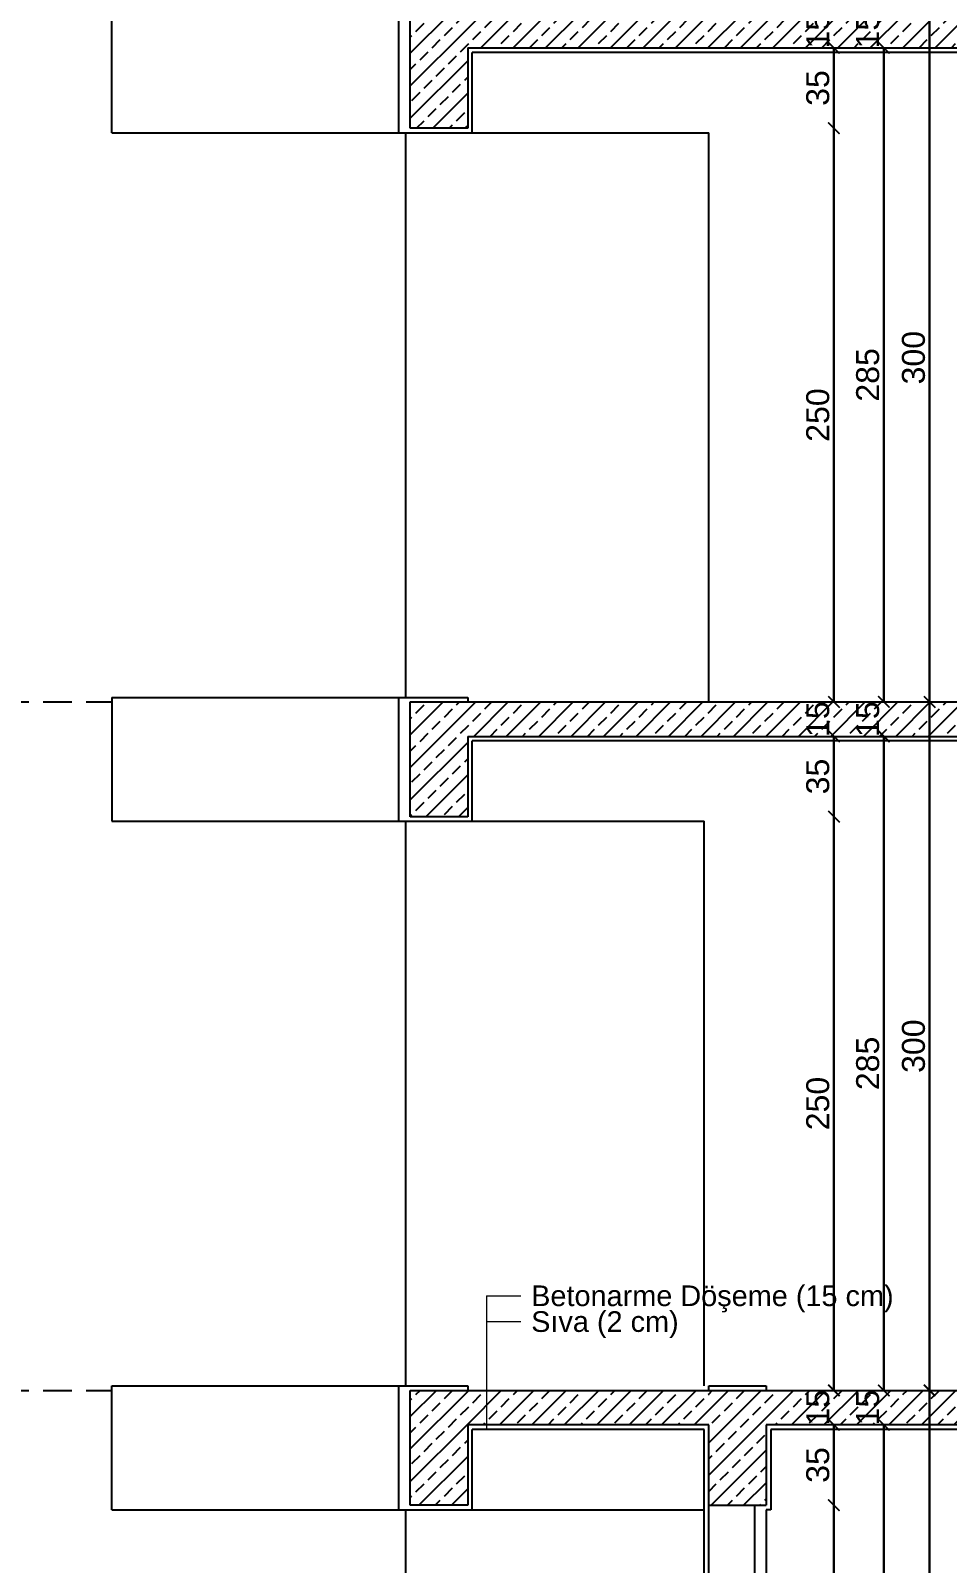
# Model space of a CAD drawing. Header units: millimetres. Extents: x 2232 to 85269, y -3593 to 5869.
# Drawn here: x 75996 to 76396, y 2332 to 3000 of the extents above; entities that cross this region are included whole.
import ezdxf

# ---------------------------------------------------------------- set-up
doc = ezdxf.new("R2010")
doc.units = ezdxf.units.MM
doc.linetypes.add('DASHED4', pattern=[18.75, 12.5, -6.25])
doc.layers.add('Standart', color=7, linetype='Continuous')
doc.layers.add('ölçü iç', color=170, linetype='Continuous', lineweight=9)
doc.layers.add('ÖLÇÜ İÇ', color=7, linetype='Continuous', lineweight=9)
doc.styles.add('arial_1_18', font='arial.ttf', dxfattribs={"height": 0.2})
doc.styles.get("Standard").update_dxf_attribs({"font": 'arial.ttf'})
doc.dimstyles.new('zulay iç ölçü', dxfattribs={"dimtxt": 10, "dimasz": 5, "dimexe": 0.18, "dimexo": 0, "dimgap": 2, "dimtad": 3, "dimdec": 0, "dimzin": 0, "dimdsep": 46, "dimtxsty": 'Standard', "dimblk": 'ARCHTICK', "dimcen": 0.09, "dimse1": 1, "dimse2": 1, "dimadec": 0, "dimazin": 0, "dimtfac": 1, "dimtdec": 0, "dimtix": 1, "dimtofl": 0, "dimtmove": 0, "dimatfit": 3, "dimldrblk": 'ARCHTICK', "dimfxl": 1, "dimtolj": 1, "dimtzin": 0, "dimarcsym": 0})
pattern_1 = [(45, (0, 0), (-7.07107, 7.07107), []), (45, (7.071, 0), (-7.07107, 7.07107), [5, -2.5])]

# ---------------------------------------------------------------- blocks, each defined once
blk = doc.blocks.new('IDE567Entity8242')
at = {"layer": 'Standart', "color": 123, "linetype": 'DASHED4', "lineweight": -3}
blk.add_lwpolyline([(-330, 750), (0, 750)], dxfattribs=at)
blk = doc.blocks.new('IDE567Entity8243')
at = {"layer": 'Standart', "color": 123, "linetype": 'DASHED4', "lineweight": -3}
blk.add_lwpolyline([(-330, 450), (0, 450)], dxfattribs=at)
blk = doc.blocks.new('IDE567Entity8301')
at = {"layer": 'Standart', "color": 173, "linetype": 'Continuous', "lineweight": 5}
for points in [[(163.15, 491.25), (163.15, 433)], [(163.15, 491.25), (178.15, 491.25)], [(163.15, 480), (178.15, 480)]]:
    blk.add_lwpolyline(points, dxfattribs=at)
at = {"layer": 'Standart', "color": 173, "linetype": 'Continuous', "lineweight": 5, "style": 'arial_1_18'}
for s, p in [('Betonarme Döşeme (15 cm)', (182.65, 486.75)), ('Sıva (2 cm)', (182.65, 475.5))]:
    blk.add_text(s, height=9, dxfattribs=at).set_placement(p)
blk = doc.blocks.new('IDE567Entity8324')
at = {"layer": 'Standart', "linetype": 'Continuous', "lineweight": -3}
h = blk.add_hatch(dxfattribs=at)
h.set_pattern_fill('ANSI33', color=171, scale=40, style=0)
h.set_pattern_definition(pattern_1)
h.paths.add_polyline_path([(760, 1035), (155, 1035), (155, 1050), (760, 1050)])
blk = doc.blocks.new('IDE567Entity8328')
at = {"layer": 'Standart', "linetype": 'Continuous', "lineweight": -3}
h = blk.add_hatch(dxfattribs=at)
h.set_pattern_fill('ANSI33', color=171, scale=40, style=0)
h.set_pattern_definition(pattern_1)
h.paths.add_polyline_path([(155, 1000), (130, 1000), (130, 1050), (155, 1050)])
blk = doc.blocks.new('IDE567Entity8338')
at = {"layer": 'Standart', "linetype": 'Continuous', "lineweight": -3}
h = blk.add_hatch(dxfattribs=at)
h.set_pattern_fill('ANSI33', color=171, scale=40, style=0)
h.set_pattern_definition(pattern_1)
h.paths.add_polyline_path([(155, 700), (130, 700), (130, 750), (155, 750)])
blk = doc.blocks.new('IDE567Entity8342')
at = {"layer": 'Standart', "linetype": 'Continuous', "lineweight": -3}
h = blk.add_hatch(dxfattribs=at)
h.set_pattern_fill('ANSI33', color=171, scale=40, style=0)
h.set_pattern_definition(pattern_1)
h.paths.add_polyline_path([(760, 735), (155, 735), (155, 750), (760, 750)])
blk = doc.blocks.new('IDE567Entity8348')
at = {"layer": 'Standart', "linetype": 'Continuous', "lineweight": -3}
h = blk.add_hatch(dxfattribs=at)
h.set_pattern_fill('ANSI33', color=171, scale=40, style=0)
h.set_pattern_definition(pattern_1)
h.paths.add_polyline_path([(155, 400), (130, 400), (130, 450), (155, 450)])
blk = doc.blocks.new('IDE567Entity8349')
at = {"layer": 'Standart', "linetype": 'Continuous', "lineweight": -3}
h = blk.add_hatch(dxfattribs=at)
h.set_pattern_fill('ANSI33', color=171, scale=40, style=0)
h.set_pattern_definition(pattern_1)
h.paths.add_polyline_path([(285, 400), (260, 400), (260, 450), (285, 450)])
blk = doc.blocks.new('IDE567Entity8353')
at = {"layer": 'Standart', "linetype": 'Continuous', "lineweight": -3}
h = blk.add_hatch(dxfattribs=at)
h.set_pattern_fill('ANSI33', color=171, scale=40, style=0)
h.set_pattern_definition(pattern_1)
h.paths.add_polyline_path([(760, 435), (285, 435), (285, 450), (760, 450)])
blk = doc.blocks.new('IDE567Entity8354')
at = {"layer": 'Standart', "linetype": 'Continuous', "lineweight": -3}
h = blk.add_hatch(dxfattribs=at)
h.set_pattern_fill('ANSI33', color=171, scale=40, style=0)
h.set_pattern_definition(pattern_1)
h.paths.add_polyline_path([(260, 435), (155, 435), (155, 450), (260, 450)])
blk = doc.blocks.new('IDE567Entity8550')
at = {"layer": 'Standart', "color": 159, "linetype": 'Continuous', "lineweight": -3}
blk.add_lwpolyline([(128, 752), (128, 998)], dxfattribs=at)
blk = doc.blocks.new('IDE567Entity8551')
at = {"layer": 'Standart', "color": 159, "linetype": 'Continuous', "lineweight": -3}
blk.add_lwpolyline([(260, 750), (260, 998)], dxfattribs=at)
blk = doc.blocks.new('IDE567Entity8557')
at = {"layer": 'Standart', "color": 159, "linetype": 'Continuous', "lineweight": -3}
blk.add_lwpolyline([(0, 998), (125, 998)], dxfattribs=at)
blk = doc.blocks.new('IDE567Entity8558')
at = {"layer": 'Standart', "color": 159, "linetype": 'Continuous', "lineweight": -3}
blk.add_lwpolyline([(157, 998), (260, 998)], dxfattribs=at)
blk = doc.blocks.new('IDE567Entity8562')
at = {"layer": 'Standart', "color": 159, "linetype": 'Continuous', "lineweight": -3}
blk.add_lwpolyline([(0, 998), (0, 1052)], dxfattribs=at)
blk = doc.blocks.new('IDE567Entity8724')
at = {"layer": 'Standart', "color": 159, "linetype": 'Continuous', "lineweight": -3}
blk.add_lwpolyline([(157, 698), (258, 698)], dxfattribs=at)
blk = doc.blocks.new('IDE567Entity8725')
at = {"layer": 'Standart', "color": 159, "linetype": 'Continuous', "lineweight": -3}
blk.add_lwpolyline([(0, 752), (125, 752)], dxfattribs=at)
blk = doc.blocks.new('IDE567Entity8726')
at = {"layer": 'Standart', "color": 159, "linetype": 'Continuous', "lineweight": -3}
blk.add_lwpolyline([(0, 698), (125, 698)], dxfattribs=at)
blk = doc.blocks.new('IDE567Entity8727')
at = {"layer": 'Standart', "color": 159, "linetype": 'Continuous', "lineweight": -3}
blk.add_lwpolyline([(0, 752), (0, 698)], dxfattribs=at)
blk = doc.blocks.new('IDE567Entity8732')
at = {"layer": 'Standart', "color": 159, "linetype": 'Continuous', "lineweight": -3}
blk.add_lwpolyline([(258, 452), (258, 698)], dxfattribs=at)
blk = doc.blocks.new('IDE567Entity8734')
at = {"layer": 'Standart', "color": 159, "linetype": 'Continuous', "lineweight": -3}
blk.add_lwpolyline([(128, 452), (128, 698)], dxfattribs=at)
blk = doc.blocks.new('IDE567Entity8876')
at = {"layer": 'Standart', "color": 159, "linetype": 'Continuous', "lineweight": -3}
blk.add_lwpolyline([(0, 452), (125, 452)], dxfattribs=at)
blk = doc.blocks.new('IDE567Entity8877')
at = {"layer": 'Standart', "color": 159, "linetype": 'Continuous', "lineweight": -3}
blk.add_lwpolyline([(0, 398), (125, 398)], dxfattribs=at)
blk = doc.blocks.new('IDE567Entity8878')
at = {"layer": 'Standart', "color": 159, "linetype": 'Continuous', "lineweight": -3}
blk.add_lwpolyline([(157, 398), (258, 398)], dxfattribs=at)
blk = doc.blocks.new('IDE567Entity8882')
at = {"layer": 'Standart', "color": 159, "linetype": 'Continuous', "lineweight": -3}
blk.add_lwpolyline([(0, 398), (0, 452)], dxfattribs=at)
blk = doc.blocks.new('IDE567Entity9065')
at = {"layer": 'Standart', "color": 159, "linetype": 'Continuous', "lineweight": -3}
blk.add_lwpolyline([(128, -250), (128, 398)], dxfattribs=at)
blk = doc.blocks.new('IDE567Entity9373')
at = {"layer": 'Standart', "color": 159, "linetype": 'Continuous', "lineweight": -3}
blk.add_lwpolyline([(155, 1035), (620, 1035)], dxfattribs=at)
blk = doc.blocks.new('IDE567Entity9384')
at = {"layer": 'Standart', "color": 159, "linetype": 'Continuous', "lineweight": -3}
blk.add_lwpolyline([(130, 1000), (130, 1050)], dxfattribs=at)
blk = doc.blocks.new('IDE567Entity9385')
at = {"layer": 'Standart', "color": 159, "linetype": 'Continuous', "lineweight": -3}
blk.add_lwpolyline([(155, 1000), (130, 1000)], dxfattribs=at)
blk = doc.blocks.new('IDE567Entity9434')
at = {"layer": 'Standart', "color": 159, "linetype": 'Continuous', "lineweight": -3}
blk.add_lwpolyline([(130, 700), (130, 750)], dxfattribs=at)
blk = doc.blocks.new('IDE567Entity9435')
at = {"layer": 'Standart', "color": 159, "linetype": 'Continuous', "lineweight": -3}
blk.add_lwpolyline([(155, 700), (130, 700)], dxfattribs=at)
blk = doc.blocks.new('IDE567Entity9436')
at = {"layer": 'Standart', "color": 159, "linetype": 'Continuous', "lineweight": -3}
blk.add_lwpolyline([(130, 750), (155, 750)], dxfattribs=at)
blk = doc.blocks.new('IDE567Entity9437')
at = {"layer": 'Standart', "color": 159, "linetype": 'Continuous', "lineweight": -3}
blk.add_lwpolyline([(155, 750), (260, 750)], dxfattribs=at)
blk = doc.blocks.new('IDE567Entity9445')
at = {"layer": 'Standart', "color": 159, "linetype": 'Continuous', "lineweight": -3}
blk.add_lwpolyline([(155, 735), (155, 700)], dxfattribs=at)
blk = doc.blocks.new('IDE567Entity9446')
at = {"layer": 'Standart', "color": 159, "linetype": 'Continuous', "lineweight": -3}
blk.add_lwpolyline([(155, 735), (620, 735)], dxfattribs=at)
blk = doc.blocks.new('IDE567Entity9478')
at = {"layer": 'Standart', "color": 159, "linetype": 'Continuous', "lineweight": -3}
blk.add_lwpolyline([(130, 400), (130, 450)], dxfattribs=at)
blk = doc.blocks.new('IDE567Entity9479')
at = {"layer": 'Standart', "color": 159, "linetype": 'Continuous', "lineweight": -3}
blk.add_lwpolyline([(155, 400), (130, 400)], dxfattribs=at)
blk = doc.blocks.new('IDE567Entity9480')
at = {"layer": 'Standart', "color": 159, "linetype": 'Continuous', "lineweight": -3}
blk.add_lwpolyline([(130, 450), (155, 450)], dxfattribs=at)
blk = doc.blocks.new('IDE567Entity9481')
at = {"layer": 'Standart', "color": 159, "linetype": 'Continuous', "lineweight": -3}
blk.add_lwpolyline([(155, 450), (260, 450)], dxfattribs=at)
blk = doc.blocks.new('IDE567Entity9482')
at = {"layer": 'Standart', "color": 159, "linetype": 'Continuous', "lineweight": -3}
blk.add_lwpolyline([(260, 400), (260, 435)], dxfattribs=at)
blk = doc.blocks.new('IDE567Entity9483')
at = {"layer": 'Standart', "color": 159, "linetype": 'Continuous', "lineweight": -3}
blk.add_lwpolyline([(260, 400), (280, 400)], dxfattribs=at)
blk = doc.blocks.new('IDE567Entity9484')
at = {"layer": 'Standart', "color": 159, "linetype": 'Continuous', "lineweight": -3}
blk.add_lwpolyline([(280, 400), (285, 400)], dxfattribs=at)
blk = doc.blocks.new('IDE567Entity9485')
at = {"layer": 'Standart', "color": 159, "linetype": 'Continuous', "lineweight": -3}
blk.add_lwpolyline([(260, 450), (285, 450)], dxfattribs=at)
blk = doc.blocks.new('IDE567Entity9486')
at = {"layer": 'Standart', "color": 159, "linetype": 'Continuous', "lineweight": -3}
blk.add_lwpolyline([(285, 450), (410, 450)], dxfattribs=at)
blk = doc.blocks.new('IDE567Entity9499')
at = {"layer": 'Standart', "color": 159, "linetype": 'Continuous', "lineweight": -3}
blk.add_lwpolyline([(760, 435), (285, 435)], dxfattribs=at)
blk = doc.blocks.new('IDE567Entity9500')
at = {"layer": 'Standart', "color": 159, "linetype": 'Continuous', "lineweight": -3}
blk.add_lwpolyline([(155, 435), (155, 400)], dxfattribs=at)
blk = doc.blocks.new('IDE567Entity9501')
at = {"layer": 'Standart', "color": 159, "linetype": 'Continuous', "lineweight": -3}
blk.add_lwpolyline([(260, 435), (155, 435)], dxfattribs=at)
blk = doc.blocks.new('IDE567Entity9647')
at = {"layer": 'Standart', "color": 159, "linetype": 'Continuous', "lineweight": -3}
blk.add_lwpolyline([(155, 1035), (155, 1000)], dxfattribs=at)
blk = doc.blocks.new('IDE567Entity9652')
at = {"layer": 'Standart', "color": 159, "linetype": 'Continuous', "lineweight": -3}
blk.add_lwpolyline([(285, 435), (285, 400)], dxfattribs=at)
blk = doc.blocks.new('IDE567Entity9775')
at = {"layer": 'Standart', "color": 166, "linetype": 'Continuous', "lineweight": -3}
blk.add_lwpolyline([(260, 50), (260, 400)], dxfattribs=at)
blk = doc.blocks.new('IDE567Entity9776')
at = {"layer": 'Standart', "color": 166, "linetype": 'Continuous', "lineweight": -3}
blk.add_lwpolyline([(280, 400), (280, 50)], dxfattribs=at)
blk = doc.blocks.new('IDE567Entity9908')
at = {"layer": 'Standart', "color": 11, "linetype": 'Continuous', "lineweight": -3}
blk.add_lwpolyline([(618, 733), (157, 733)], dxfattribs=at)
blk = doc.blocks.new('IDE567Entity9909')
at = {"layer": 'Standart', "color": 11, "linetype": 'Continuous', "lineweight": -3}
blk.add_lwpolyline([(157, 698), (157, 733)], dxfattribs=at)
blk = doc.blocks.new('IDE567Entity9910')
at = {"layer": 'Standart', "color": 11, "linetype": 'Continuous', "lineweight": -3}
blk.add_lwpolyline([(125, 698), (157, 698)], dxfattribs=at)
blk = doc.blocks.new('IDE567Entity9911')
at = {"layer": 'Standart', "color": 11, "linetype": 'Continuous', "lineweight": -3}
blk.add_lwpolyline([(125, 752), (155, 752)], dxfattribs=at)
blk = doc.blocks.new('IDE567Entity9912')
at = {"layer": 'Standart', "color": 11, "linetype": 'Continuous', "lineweight": -3}
blk.add_lwpolyline([(155, 752), (155, 750)], dxfattribs=at)
blk = doc.blocks.new('IDE567Entity9921')
at = {"layer": 'Standart', "color": 11, "linetype": 'Continuous', "lineweight": -3}
blk.add_lwpolyline([(618, 1033), (157, 1033)], dxfattribs=at)
blk = doc.blocks.new('IDE567Entity9922')
at = {"layer": 'Standart', "color": 11, "linetype": 'Continuous', "lineweight": -3}
blk.add_lwpolyline([(157, 998), (157, 1033)], dxfattribs=at)
blk = doc.blocks.new('IDE567Entity9923')
at = {"layer": 'Standart', "color": 11, "linetype": 'Continuous', "lineweight": -3}
blk.add_lwpolyline([(125, 998), (157, 998)], dxfattribs=at)
blk = doc.blocks.new('IDE567Entity9963')
at = {"layer": 'Standart', "color": 11, "linetype": 'Continuous', "lineweight": -3}
blk.add_lwpolyline([(260, 450), (260, 452)], dxfattribs=at)
blk = doc.blocks.new('IDE567Entity9964')
at = {"layer": 'Standart', "color": 11, "linetype": 'Continuous', "lineweight": -3}
blk.add_lwpolyline([(260, 452), (285, 452)], dxfattribs=at)
blk = doc.blocks.new('IDE567Entity9965')
at = {"layer": 'Standart', "color": 11, "linetype": 'Continuous', "lineweight": -3}
blk.add_lwpolyline([(285, 452), (285, 450)], dxfattribs=at)
blk = doc.blocks.new('IDE567Entity9990')
at = {"layer": 'Standart', "color": 11, "linetype": 'Continuous', "lineweight": -3}
blk.add_lwpolyline([(758, 433), (287, 433)], dxfattribs=at)
blk = doc.blocks.new('IDE567Entity9991')
at = {"layer": 'Standart', "color": 11, "linetype": 'Continuous', "lineweight": -3}
blk.add_lwpolyline([(287, 433), (287, 398)], dxfattribs=at)
blk = doc.blocks.new('IDE567Entity9992')
at = {"layer": 'Standart', "color": 11, "linetype": 'Continuous', "lineweight": -3}
blk.add_lwpolyline([(287, 398), (285, 398)], dxfattribs=at)
blk = doc.blocks.new('IDE567Entity9993')
at = {"layer": 'Standart', "color": 11, "linetype": 'Continuous', "lineweight": -3}
blk.add_lwpolyline([(285, 398), (285, 52)], dxfattribs=at)
blk = doc.blocks.new('IDE567Entity10048')
at = {"layer": 'Standart', "color": 11, "linetype": 'Continuous', "lineweight": -3}
blk.add_lwpolyline([(258, -250), (258, 433)], dxfattribs=at)
blk = doc.blocks.new('IDE567Entity10049')
at = {"layer": 'Standart', "color": 11, "linetype": 'Continuous', "lineweight": -3}
blk.add_lwpolyline([(258, 433), (157, 433)], dxfattribs=at)
blk = doc.blocks.new('IDE567Entity10050')
at = {"layer": 'Standart', "color": 11, "linetype": 'Continuous', "lineweight": -3}
blk.add_lwpolyline([(157, 398), (157, 433)], dxfattribs=at)
blk = doc.blocks.new('IDE567Entity10051')
at = {"layer": 'Standart', "color": 11, "linetype": 'Continuous', "lineweight": -3}
blk.add_lwpolyline([(125, 398), (157, 398)], dxfattribs=at)
blk = doc.blocks.new('IDE567Entity10052')
at = {"layer": 'Standart', "color": 11, "linetype": 'Continuous', "lineweight": -3}
blk.add_lwpolyline([(125, 452), (155, 452)], dxfattribs=at)
blk = doc.blocks.new('IDE567Entity10053')
at = {"layer": 'Standart', "color": 11, "linetype": 'Continuous', "lineweight": -3}
blk.add_lwpolyline([(155, 452), (155, 450)], dxfattribs=at)
blk = doc.blocks.new('IDE567Entity10734')
at = {"layer": 'Standart', "color": 159, "linetype": 'Continuous', "lineweight": -3}
blk.add_lwpolyline([(260, 750), (410, 750)], dxfattribs=at)
blk = doc.blocks.new('IDE567Entity10932')
at = {"layer": 'Standart', "color": 11, "linetype": 'Continuous', "lineweight": -3}
blk.add_lwpolyline([(125, 698), (125, 752)], dxfattribs=at)
blk = doc.blocks.new('IDE567Entity10936')
at = {"layer": 'Standart', "color": 11, "linetype": 'Continuous', "lineweight": -3}
blk.add_lwpolyline([(125, 998), (125, 1052)], dxfattribs=at)
blk = doc.blocks.new('IDE567Entity10955')
at = {"layer": 'Standart', "color": 11, "linetype": 'Continuous', "lineweight": -3}
blk.add_lwpolyline([(125, 398), (125, 452)], dxfattribs=at)
blk = doc.blocks.new('_ArchTick')
at = {"color": 0, "linetype": 'ByBlock', "const_width": 0.15}
blk.add_lwpolyline([(-0.5, -0.5), (0.5, 0.5)], dxfattribs=at)
blk = doc.blocks.new('*D2441')
at = {"layer": 'Defpoints', "color": 0, "transparency": 16777216}
for p in [(661197.5, -126778.54), (661197.5, -126793.54), (661204.5, -126793.54)]:
    blk.add_point(p, dxfattribs=at)
at = {"layer": 'ÖLÇÜ İÇ', "color": 0, "lineweight": -2, "transparency": 16777216}
for p, q in [((661204.5, -126778.54), (661204.5, -126773.54)), ((661204.5, -126793.54), (661204.5, -126798.54))]:
    blk.add_line(p, q, dxfattribs=at)
at = {"layer": 'ÖLÇÜ İÇ', "color": 0, "lineweight": -2, "transparency": 16777216, "xscale": 5, "yscale": 5, "zscale": 5}
for p, rotation in [((661204.5, -126778.54), 270), ((661204.5, -126793.54), 90)]:
    blk.add_blockref('_ArchTick', p, dxfattribs=dict(at, rotation=rotation))
at = {"layer": 'ÖLÇÜ İÇ', "color": 0, "transparency": 16777216, "insert": (661197.5, -126786.04), "char_height": 10, "attachment_point": 5, "rotation": 90}
blk.add_mtext('\\A1;15', dxfattribs=at)
blk = doc.blocks.new('*D2442')
at = {"layer": 'Defpoints', "color": 0, "transparency": 16777216}
for p in [(661197.5, -126793.54), (661177.16, -126828.54), (661204.5, -126828.54)]:
    blk.add_point(p, dxfattribs=at)
at = {"layer": 'ÖLÇÜ İÇ', "color": 0, "lineweight": -2, "transparency": 16777216}
blk.add_line((661204.5, -126793.54), (661204.5, -126828.54), dxfattribs=at)
at = {"layer": 'ÖLÇÜ İÇ', "color": 0, "lineweight": -2, "transparency": 16777216, "xscale": 5, "yscale": 5, "zscale": 5}
for p, rotation in [((661204.5, -126793.54), 90), ((661204.5, -126828.54), 270)]:
    blk.add_blockref('_ArchTick', p, dxfattribs=dict(at, rotation=rotation))
at = {"layer": 'ÖLÇÜ İÇ', "color": 0, "transparency": 16777216, "insert": (661197.5, -126811.04), "char_height": 10, "attachment_point": 5, "rotation": 90}
blk.add_mtext('\\A1;35', dxfattribs=at)
blk = doc.blocks.new('*D2443')
at = {"layer": 'Defpoints', "color": 0, "transparency": 16777216}
for p in [(661177.16, -126828.54), (661187, -127078.54), (661204.5, -127078.54)]:
    blk.add_point(p, dxfattribs=at)
at = {"layer": 'ÖLÇÜ İÇ', "color": 0, "lineweight": -2, "transparency": 16777216}
blk.add_line((661204.5, -126828.54), (661204.5, -127078.54), dxfattribs=at)
at = {"layer": 'ÖLÇÜ İÇ', "color": 0, "lineweight": -2, "transparency": 16777216, "xscale": 5, "yscale": 5, "zscale": 5}
for p, rotation in [((661204.5, -126828.54), 90), ((661204.5, -127078.54), 270)]:
    blk.add_blockref('_ArchTick', p, dxfattribs=dict(at, rotation=rotation))
at = {"layer": 'ÖLÇÜ İÇ', "color": 0, "transparency": 16777216, "insert": (661197.5, -126953.54), "char_height": 10, "attachment_point": 5, "rotation": 90}
blk.add_mtext('\\A1;250', dxfattribs=at)
blk = doc.blocks.new('*D2444')
at = {"layer": 'Defpoints', "color": 0, "transparency": 16777216}
for p in [(661246.19, -126778.54), (661246.19, -127078.54), (661246.19, -127078.54)]:
    blk.add_point(p, dxfattribs=at)
at = {"layer": 'ÖLÇÜ İÇ', "color": 0, "lineweight": -2, "transparency": 16777216}
blk.add_line((661246.19, -126778.54), (661246.19, -127078.54), dxfattribs=at)
at = {"layer": 'ÖLÇÜ İÇ', "color": 0, "lineweight": -2, "transparency": 16777216, "xscale": 5, "yscale": 5, "zscale": 5}
for p, rotation in [((661246.19, -126778.54), 90), ((661246.19, -127078.54), 270)]:
    blk.add_blockref('_ArchTick', p, dxfattribs=dict(at, rotation=rotation))
at = {"layer": 'ÖLÇÜ İÇ', "color": 0, "transparency": 16777216, "insert": (661239.19, -126928.54), "char_height": 10, "attachment_point": 5, "rotation": 90}
blk.add_mtext('\\A1;300', dxfattribs=at)
blk = doc.blocks.new('*D2447')
at = {"layer": 'Defpoints', "color": 0, "transparency": 16777216}
for p in [(661197.5, -127078.54), (661197.5, -127093.54), (661204.5, -127093.54)]:
    blk.add_point(p, dxfattribs=at)
at = {"layer": 'ÖLÇÜ İÇ', "color": 0, "lineweight": -2, "transparency": 16777216}
for p, q in [((661204.5, -127078.54), (661204.5, -127073.54)), ((661204.5, -127093.54), (661204.5, -127098.54))]:
    blk.add_line(p, q, dxfattribs=at)
at = {"layer": 'ÖLÇÜ İÇ', "color": 0, "lineweight": -2, "transparency": 16777216, "xscale": 5, "yscale": 5, "zscale": 5}
for p, rotation in [((661204.5, -127078.54), 270), ((661204.5, -127093.54), 90)]:
    blk.add_blockref('_ArchTick', p, dxfattribs=dict(at, rotation=rotation))
at = {"layer": 'ÖLÇÜ İÇ', "color": 0, "transparency": 16777216, "insert": (661197.5, -127086.04), "char_height": 10, "attachment_point": 5, "rotation": 90}
blk.add_mtext('\\A1;15', dxfattribs=at)
blk = doc.blocks.new('*D2448')
at = {"layer": 'Defpoints', "color": 0, "transparency": 16777216}
for p in [(661197.5, -127093.54), (661177.16, -127128.54), (661204.5, -127128.54)]:
    blk.add_point(p, dxfattribs=at)
at = {"layer": 'ÖLÇÜ İÇ', "color": 0, "lineweight": -2, "transparency": 16777216}
blk.add_line((661204.5, -127093.54), (661204.5, -127128.54), dxfattribs=at)
at = {"layer": 'ÖLÇÜ İÇ', "color": 0, "lineweight": -2, "transparency": 16777216, "xscale": 5, "yscale": 5, "zscale": 5}
for p, rotation in [((661204.5, -127093.54), 90), ((661204.5, -127128.54), 270)]:
    blk.add_blockref('_ArchTick', p, dxfattribs=dict(at, rotation=rotation))
at = {"layer": 'ÖLÇÜ İÇ', "color": 0, "transparency": 16777216, "insert": (661197.5, -127111.04), "char_height": 10, "attachment_point": 5, "rotation": 90}
blk.add_mtext('\\A1;35', dxfattribs=at)
blk = doc.blocks.new('*D2449')
at = {"layer": 'Defpoints', "color": 0, "transparency": 16777216}
for p in [(661177.16, -127128.54), (661187, -127378.54), (661204.5, -127378.54)]:
    blk.add_point(p, dxfattribs=at)
at = {"layer": 'ÖLÇÜ İÇ', "color": 0, "lineweight": -2, "transparency": 16777216}
blk.add_line((661204.5, -127128.54), (661204.5, -127378.54), dxfattribs=at)
at = {"layer": 'ÖLÇÜ İÇ', "color": 0, "lineweight": -2, "transparency": 16777216, "xscale": 5, "yscale": 5, "zscale": 5}
for p, rotation in [((661204.5, -127128.54), 90), ((661204.5, -127378.54), 270)]:
    blk.add_blockref('_ArchTick', p, dxfattribs=dict(at, rotation=rotation))
at = {"layer": 'ÖLÇÜ İÇ', "color": 0, "transparency": 16777216, "insert": (661197.5, -127253.54), "char_height": 10, "attachment_point": 5, "rotation": 90}
blk.add_mtext('\\A1;250', dxfattribs=at)
blk = doc.blocks.new('*D2450')
at = {"layer": 'Defpoints', "color": 0, "transparency": 16777216}
for p in [(661246.19, -127078.54), (661246.19, -127378.54), (661246.19, -127378.54)]:
    blk.add_point(p, dxfattribs=at)
at = {"layer": 'ÖLÇÜ İÇ', "color": 0, "lineweight": -2, "transparency": 16777216}
blk.add_line((661246.19, -127078.54), (661246.19, -127378.54), dxfattribs=at)
at = {"layer": 'ÖLÇÜ İÇ', "color": 0, "lineweight": -2, "transparency": 16777216, "xscale": 5, "yscale": 5, "zscale": 5}
for p, rotation in [((661246.19, -127078.54), 90), ((661246.19, -127378.54), 270)]:
    blk.add_blockref('_ArchTick', p, dxfattribs=dict(at, rotation=rotation))
at = {"layer": 'ÖLÇÜ İÇ', "color": 0, "transparency": 16777216, "insert": (661239.19, -127228.54), "char_height": 10, "attachment_point": 5, "rotation": 90}
blk.add_mtext('\\A1;300', dxfattribs=at)
blk = doc.blocks.new('*D2460')
at = {"layer": 'Defpoints', "color": 0, "transparency": 16777216}
for p in [(661220.99, -126778.54), (661178.88, -126793.54), (661226.24, -126793.54)]:
    blk.add_point(p, dxfattribs=at)
at = {"layer": 'ÖLÇÜ İÇ', "color": 0, "lineweight": -2, "transparency": 16777216}
for p, q in [((661226.24, -126778.54), (661226.24, -126773.54)), ((661226.24, -126793.54), (661226.24, -126798.54))]:
    blk.add_line(p, q, dxfattribs=at)
at = {"layer": 'ÖLÇÜ İÇ', "color": 0, "lineweight": -2, "transparency": 16777216, "xscale": 5, "yscale": 5, "zscale": 5}
for p, rotation in [((661226.24, -126778.54), 270), ((661226.24, -126793.54), 90)]:
    blk.add_blockref('_ArchTick', p, dxfattribs=dict(at, rotation=rotation))
at = {"layer": 'ÖLÇÜ İÇ', "color": 0, "transparency": 16777216, "insert": (661219.24, -126786.04), "char_height": 10, "attachment_point": 5, "rotation": 90}
blk.add_mtext('\\A1;15', dxfattribs=at)
blk = doc.blocks.new('*D2461')
at = {"layer": 'Defpoints', "color": 0, "transparency": 16777216}
for p in [(661178.88, -126793.54), (661226.24, -127078.54), (661226.24, -127078.54)]:
    blk.add_point(p, dxfattribs=at)
at = {"layer": 'ÖLÇÜ İÇ', "color": 0, "lineweight": -2, "transparency": 16777216}
blk.add_line((661226.24, -126793.54), (661226.24, -127078.54), dxfattribs=at)
at = {"layer": 'ÖLÇÜ İÇ', "color": 0, "lineweight": -2, "transparency": 16777216, "xscale": 5, "yscale": 5, "zscale": 5}
for p, rotation in [((661226.24, -126793.54), 90), ((661226.24, -127078.54), 270)]:
    blk.add_blockref('_ArchTick', p, dxfattribs=dict(at, rotation=rotation))
at = {"layer": 'ÖLÇÜ İÇ', "color": 0, "transparency": 16777216, "insert": (661219.24, -126936.04), "char_height": 10, "attachment_point": 5, "rotation": 90}
blk.add_mtext('\\A1;285', dxfattribs=at)
blk = doc.blocks.new('*D2462')
at = {"layer": 'Defpoints', "color": 0, "transparency": 16777216}
for p in [(661220.99, -127078.54), (661178.88, -127093.54), (661226.24, -127093.54)]:
    blk.add_point(p, dxfattribs=at)
at = {"layer": 'ÖLÇÜ İÇ', "color": 0, "lineweight": -2, "transparency": 16777216}
for p, q in [((661226.24, -127078.54), (661226.24, -127073.54)), ((661226.24, -127093.54), (661226.24, -127098.54))]:
    blk.add_line(p, q, dxfattribs=at)
at = {"layer": 'ÖLÇÜ İÇ', "color": 0, "lineweight": -2, "transparency": 16777216, "xscale": 5, "yscale": 5, "zscale": 5}
for p, rotation in [((661226.24, -127078.54), 270), ((661226.24, -127093.54), 90)]:
    blk.add_blockref('_ArchTick', p, dxfattribs=dict(at, rotation=rotation))
at = {"layer": 'ÖLÇÜ İÇ', "color": 0, "transparency": 16777216, "insert": (661219.24, -127086.04), "char_height": 10, "attachment_point": 5, "rotation": 90}
blk.add_mtext('\\A1;15', dxfattribs=at)
blk = doc.blocks.new('*D2463')
at = {"layer": 'Defpoints', "color": 0, "transparency": 16777216}
for p in [(661178.88, -127093.54), (661226.24, -127378.54), (661226.24, -127378.54)]:
    blk.add_point(p, dxfattribs=at)
at = {"layer": 'ÖLÇÜ İÇ', "color": 0, "lineweight": -2, "transparency": 16777216}
blk.add_line((661226.24, -127093.54), (661226.24, -127378.54), dxfattribs=at)
at = {"layer": 'ÖLÇÜ İÇ', "color": 0, "lineweight": -2, "transparency": 16777216, "xscale": 5, "yscale": 5, "zscale": 5}
for p, rotation in [((661226.24, -127093.54), 90), ((661226.24, -127378.54), 270)]:
    blk.add_blockref('_ArchTick', p, dxfattribs=dict(at, rotation=rotation))
at = {"layer": 'ÖLÇÜ İÇ', "color": 0, "transparency": 16777216, "insert": (661219.24, -127236.04), "char_height": 10, "attachment_point": 5, "rotation": 90}
blk.add_mtext('\\A1;285', dxfattribs=at)
blk = doc.blocks.new('*D2464')
at = {"layer": 'Defpoints', "color": 0, "transparency": 16777216}
for p in [(661197.5, -127378.54), (661197.5, -127393.54), (661204.5, -127393.54)]:
    blk.add_point(p, dxfattribs=at)
at = {"layer": 'ÖLÇÜ İÇ', "color": 0, "lineweight": -2, "transparency": 16777216}
for p, q in [((661204.5, -127378.54), (661204.5, -127373.54)), ((661204.5, -127393.54), (661204.5, -127398.54))]:
    blk.add_line(p, q, dxfattribs=at)
at = {"layer": 'ÖLÇÜ İÇ', "color": 0, "lineweight": -2, "transparency": 16777216, "xscale": 5, "yscale": 5, "zscale": 5}
for p, rotation in [((661204.5, -127378.54), 270), ((661204.5, -127393.54), 90)]:
    blk.add_blockref('_ArchTick', p, dxfattribs=dict(at, rotation=rotation))
at = {"layer": 'ÖLÇÜ İÇ', "color": 0, "transparency": 16777216, "insert": (661197.5, -127386.04), "char_height": 10, "attachment_point": 5, "rotation": 90}
blk.add_mtext('\\A1;15', dxfattribs=at)
blk = doc.blocks.new('*D2465')
at = {"layer": 'Defpoints', "color": 0, "transparency": 16777216}
for p in [(661197.5, -127393.54), (661177.16, -127428.54), (661204.5, -127428.54)]:
    blk.add_point(p, dxfattribs=at)
at = {"layer": 'ÖLÇÜ İÇ', "color": 0, "lineweight": -2, "transparency": 16777216}
blk.add_line((661204.5, -127393.54), (661204.5, -127428.54), dxfattribs=at)
at = {"layer": 'ÖLÇÜ İÇ', "color": 0, "lineweight": -2, "transparency": 16777216, "xscale": 5, "yscale": 5, "zscale": 5}
for p, rotation in [((661204.5, -127393.54), 90), ((661204.5, -127428.54), 270)]:
    blk.add_blockref('_ArchTick', p, dxfattribs=dict(at, rotation=rotation))
at = {"layer": 'ÖLÇÜ İÇ', "color": 0, "transparency": 16777216, "insert": (661197.5, -127411.04), "char_height": 10, "attachment_point": 5, "rotation": 90}
blk.add_mtext('\\A1;35', dxfattribs=at)
blk = doc.blocks.new('*D2466')
at = {"layer": 'Defpoints', "color": 0, "transparency": 16777216}
for p in [(661177.16, -127428.54), (661187, -127778.54), (661204.5, -127778.54)]:
    blk.add_point(p, dxfattribs=at)
at = {"layer": 'ÖLÇÜ İÇ', "color": 0, "lineweight": -2, "transparency": 16777216}
blk.add_line((661204.5, -127428.54), (661204.5, -127778.54), dxfattribs=at)
at = {"layer": 'ÖLÇÜ İÇ', "color": 0, "lineweight": -2, "transparency": 16777216, "xscale": 5, "yscale": 5, "zscale": 5}
for p, rotation in [((661204.5, -127428.54), 90), ((661204.5, -127778.54), 270)]:
    blk.add_blockref('_ArchTick', p, dxfattribs=dict(at, rotation=rotation))
at = {"layer": 'ÖLÇÜ İÇ', "color": 0, "transparency": 16777216, "insert": (661197.5, -127603.54), "char_height": 10, "attachment_point": 5, "rotation": 90}
blk.add_mtext('\\A1;350', dxfattribs=at)
blk = doc.blocks.new('*D2467')
at = {"layer": 'Defpoints', "color": 0, "transparency": 16777216}
for p in [(661246.19, -127378.54), (661246.19, -127778.54), (661246.19, -127778.54)]:
    blk.add_point(p, dxfattribs=at)
at = {"layer": 'ÖLÇÜ İÇ', "color": 0, "lineweight": -2, "transparency": 16777216}
blk.add_line((661246.19, -127378.54), (661246.19, -127778.54), dxfattribs=at)
at = {"layer": 'ÖLÇÜ İÇ', "color": 0, "lineweight": -2, "transparency": 16777216, "xscale": 5, "yscale": 5, "zscale": 5}
for p, rotation in [((661246.19, -127378.54), 90), ((661246.19, -127778.54), 270)]:
    blk.add_blockref('_ArchTick', p, dxfattribs=dict(at, rotation=rotation))
at = {"layer": 'ÖLÇÜ İÇ', "color": 0, "transparency": 16777216, "insert": (661239.19, -127578.54), "char_height": 10, "attachment_point": 5, "rotation": 90}
blk.add_mtext('\\A1;400', dxfattribs=at)
blk = doc.blocks.new('*D2468')
at = {"layer": 'Defpoints', "color": 0, "transparency": 16777216}
for p in [(661220.99, -127378.54), (661178.88, -127393.54), (661226.24, -127393.54)]:
    blk.add_point(p, dxfattribs=at)
at = {"layer": 'ÖLÇÜ İÇ', "color": 0, "lineweight": -2, "transparency": 16777216}
for p, q in [((661226.24, -127378.54), (661226.24, -127373.54)), ((661226.24, -127393.54), (661226.24, -127398.54))]:
    blk.add_line(p, q, dxfattribs=at)
at = {"layer": 'ÖLÇÜ İÇ', "color": 0, "lineweight": -2, "transparency": 16777216, "xscale": 5, "yscale": 5, "zscale": 5}
for p, rotation in [((661226.24, -127378.54), 270), ((661226.24, -127393.54), 90)]:
    blk.add_blockref('_ArchTick', p, dxfattribs=dict(at, rotation=rotation))
at = {"layer": 'ÖLÇÜ İÇ', "color": 0, "transparency": 16777216, "insert": (661219.24, -127386.04), "char_height": 10, "attachment_point": 5, "rotation": 90}
blk.add_mtext('\\A1;15', dxfattribs=at)
blk = doc.blocks.new('*D2469')
at = {"layer": 'Defpoints', "color": 0, "transparency": 16777216}
for p in [(661178.88, -127393.54), (661226.24, -127778.54), (661226.24, -127778.54)]:
    blk.add_point(p, dxfattribs=at)
at = {"layer": 'ÖLÇÜ İÇ', "color": 0, "lineweight": -2, "transparency": 16777216}
blk.add_line((661226.24, -127393.54), (661226.24, -127778.54), dxfattribs=at)
at = {"layer": 'ÖLÇÜ İÇ', "color": 0, "lineweight": -2, "transparency": 16777216, "xscale": 5, "yscale": 5, "zscale": 5}
for p, rotation in [((661226.24, -127393.54), 90), ((661226.24, -127778.54), 270)]:
    blk.add_blockref('_ArchTick', p, dxfattribs=dict(at, rotation=rotation))
at = {"layer": 'ÖLÇÜ İÇ', "color": 0, "transparency": 16777216, "insert": (661219.24, -127586.04), "char_height": 10, "attachment_point": 5, "rotation": 90}
blk.add_mtext('\\A1;385', dxfattribs=at)
blk = doc.blocks.new('DFGFDGHN')
at = {"layer": 'ÖLÇÜ İÇ'}
for base, p1, p2, picture, middle in [((661226.24, -126793.54), (661220.99, -126778.54), (661178.88, -126793.54), '*D2460', (661219.24, -126786.04)), ((661204.5, -126793.54), (661197.5, -126778.54), (661197.5, -126793.54), '*D2441', (661197.5, -126786.04)), ((661246.19, -127078.54), (661246.19, -126778.54), (661246.19, -127078.54), '*D2444', (661239.19, -126928.54)), ((661204.5, -126828.54), (661197.5, -126793.54), (661177.16, -126828.54), '*D2442', (661197.5, -126811.04)), ((661204.5, -127078.54), (661177.16, -126828.54), (661187, -127078.54), '*D2443', (661197.5, -126953.54)), ((661226.24, -127093.54), (661220.99, -127078.54), (661178.88, -127093.54), '*D2462', (661219.24, -127086.04)), ((661204.5, -127093.54), (661197.5, -127078.54), (661197.5, -127093.54), '*D2447', (661197.5, -127086.04)), ((661246.19, -127378.54), (661246.19, -127078.54), (661246.19, -127378.54), '*D2450', (661239.19, -127228.54)), ((661204.5, -127128.54), (661197.5, -127093.54), (661177.16, -127128.54), '*D2448', (661197.5, -127111.04)), ((661204.5, -127378.54), (661177.16, -127128.54), (661187, -127378.54), '*D2449', (661197.5, -127253.54)), ((661226.24, -127393.54), (661220.99, -127378.54), (661178.88, -127393.54), '*D2468', (661219.24, -127386.04)), ((661204.5, -127393.54), (661197.5, -127378.54), (661197.5, -127393.54), '*D2464', (661197.5, -127386.04)), ((661246.19, -127778.54), (661246.19, -127378.54), (661246.19, -127778.54), '*D2467', (661239.19, -127578.54)), ((661204.5, -127428.54), (661197.5, -127393.54), (661177.16, -127428.54), '*D2465', (661197.5, -127411.04)), ((661204.5, -127778.54), (661177.16, -127428.54), (661187, -127778.54), '*D2466', (661197.5, -127603.54))]:
    dim = blk.add_linear_dim(base=base, p1=p1, p2=p2, angle=90, dimstyle='zulay iç ölçü', dxfattribs=at)
    dim.commit()
    dim.dimension.update_dxf_attribs({"geometry": picture, "text_midpoint": middle})
for base, p1, p2, picture, middle in [((661226.24, -127078.54), (661178.88, -126793.54), (661226.24, -127078.54), '*D2461', (661219.24, -126936.04)), ((661226.24, -127378.54), (661178.88, -127093.54), (661226.24, -127378.54), '*D2463', (661219.24, -127236.04)), ((661226.24, -127778.54), (661178.88, -127393.54), (661226.24, -127778.54), '*D2469', (661219.24, -127586.04))]:
    dim = blk.add_linear_dim(base=base, p1=p1, p2=p2, angle=90, dimstyle='zulay iç ölçü', override={"dimtmove": 1}, dxfattribs=at)
    dim.commit()
    dim.dimension.update_dxf_attribs({"geometry": picture, "text_midpoint": middle})

msp = doc.modelspace()

# ---------------------------------------------------------------- block references
at = {"layer": 'Standart'}
for name in ['IDE567Entity8562', 'IDE567Entity10936', 'IDE567Entity8328', 'IDE567Entity9384', 'IDE567Entity8324', 'IDE567Entity9373', 'IDE567Entity9647', 'IDE567Entity9921', 'IDE567Entity9922', 'IDE567Entity8557', 'IDE567Entity9923', 'IDE567Entity8550', 'IDE567Entity9385', 'IDE567Entity8558', 'IDE567Entity8551', 'IDE567Entity8242', 'IDE567Entity8725', 'IDE567Entity8727', 'IDE567Entity9911', 'IDE567Entity10932', 'IDE567Entity8338', 'IDE567Entity9434', 'IDE567Entity9436', 'IDE567Entity9912', 'IDE567Entity8342', 'IDE567Entity9437', 'IDE567Entity10734', 'IDE567Entity9445', 'IDE567Entity9446', 'IDE567Entity9908', 'IDE567Entity9909', 'IDE567Entity8726', 'IDE567Entity9910', 'IDE567Entity8734', 'IDE567Entity9435', 'IDE567Entity8724', 'IDE567Entity8732', 'IDE567Entity8301', 'IDE567Entity8243', 'IDE567Entity8876', 'IDE567Entity8882', 'IDE567Entity10052', 'IDE567Entity10955', 'IDE567Entity8348', 'IDE567Entity9478', 'IDE567Entity9480', 'IDE567Entity10053', 'IDE567Entity8354', 'IDE567Entity9481', 'IDE567Entity9963', 'IDE567Entity9964', 'IDE567Entity8349', 'IDE567Entity9485', 'IDE567Entity9965', 'IDE567Entity8353', 'IDE567Entity9486', 'IDE567Entity9500', 'IDE567Entity9501', 'IDE567Entity9482', 'IDE567Entity9499', 'IDE567Entity9652', 'IDE567Entity10049', 'IDE567Entity10050', 'IDE567Entity10048', 'IDE567Entity9990', 'IDE567Entity9991', 'IDE567Entity9479', 'IDE567Entity9483', 'IDE567Entity9775', 'IDE567Entity9484', 'IDE567Entity9776', 'IDE567Entity8877', 'IDE567Entity10051', 'IDE567Entity9065', 'IDE567Entity8878', 'IDE567Entity9992', 'IDE567Entity9993']:
    msp.add_blockref(name, (76031.79, 1957.74), dxfattribs=at)
at = {"layer": 'ölçü iç', "lineweight": 30}
msp.add_blockref('DFGFDGHN', (-584858.16, 129786.28), dxfattribs=at)

doc.saveas('drawing.dxf')
